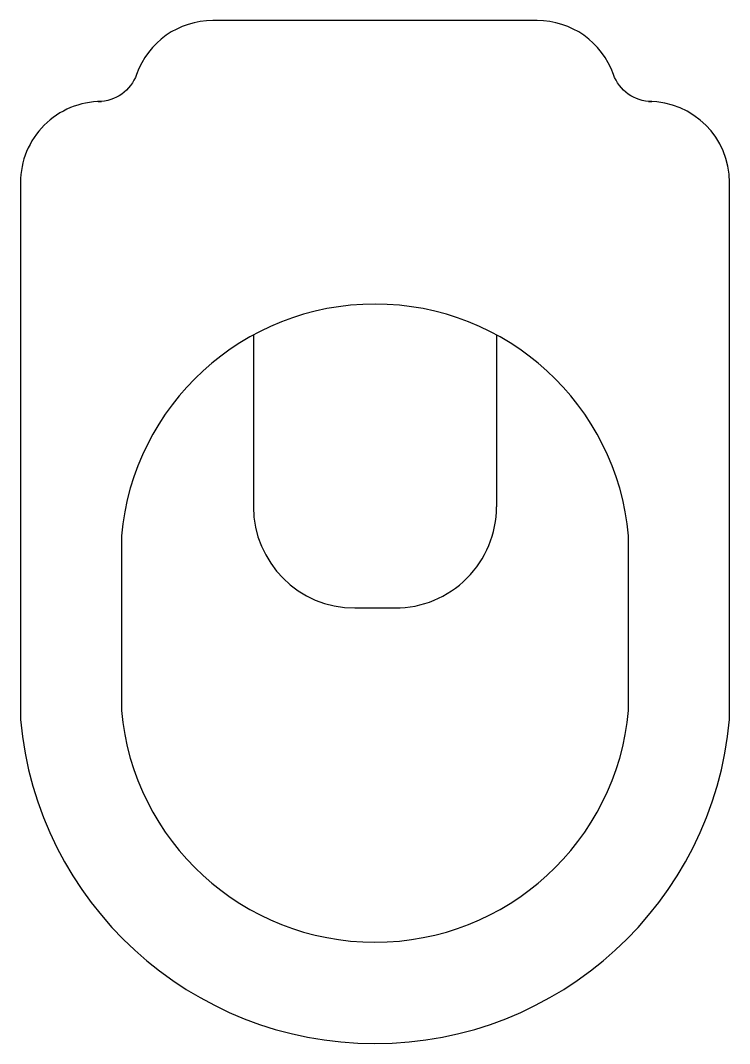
# Model space of a CAD drawing. Extents: x -0.175 to 0.175, y -0.505 to 0.
import ezdxf

# ---------------------------------------------------------------- set-up
doc = ezdxf.new("R2010")
doc.units = 0
doc.layers.add('SN', color=7, linetype='CONTINUOUS')

msp = doc.modelspace()

# ---------------------------------------------------------------- linework, layer by layer
at = {"layer": 'SN', "color": 0}
for p, q in [((-0.05999999999875328, -0.1552437404498934), (-0.05999999999875328, -0.2399999999987656)), ((0.06000000000124729, -0.1552437404512455), (0.06000000000124729, -0.2399999999987676)), ((-0.1252000889283007, -0.2544686527320721), (-0.1252000889283007, -0.3405313472654541)), ((0.125200088928521, -0.3405313472654541), (0.125200088928521, -0.2544686527344725)), ((-0.009999999998756122, -0.2899999999987628), (0.01000000000123545, -0.2899999999987676))]:
    msp.add_line(p, q, dxfattribs=at)
msp.add_lwpolyline([(-0.1177123616631093, -0.02666666666667794, -0.3178372451956817), (-0.1365685424947483, -0.04000000000000625), (-0.1349999999985148, -0.04000000000000625, 0.4142135623730951), (-0.1749999999998888, -0.0799999999999983), (-0.1749999999998888, -0.345000000000006, 0.9142857142857047), (0.1750000000001091, -0.345000000000006), (0.1750000000001108, -0.07999999999999119, 0.4142135623730951), (0.1349999999985183, -0.04000000000000625), (0.1365685424947518, -0.04000000000000625, -0.3178372451956819), (0.1177123616631128, -0.02666666666667794, 0.317837245195662), (0.07999999999989349, -7.105427357601002e-15), (-0.07999999999989171, 0, 0.317837245195662)], format="xyb", close=True, dxfattribs=at)
for centre, radius, start, end in [((2.428216358132473e-15, -0.2657031249987646), 0.1257031250000019, 5.127540422363127, 174.8724595765021), ((-0.00999999999875257, -0.2399999999987656), 0.05, 180, 269.9999999999955), ((0.01000000000124729, -0.2399999999987676), 0.05, 269.9999999999865, 0), ((1.101341240428155e-13, -0.3292968750000017), 0.1257031249999983, 185.1275404229306, 354.8724595770695)]:
    msp.add_arc(centre, radius, start, end, dxfattribs=at)

doc.saveas('drawing.dxf')
